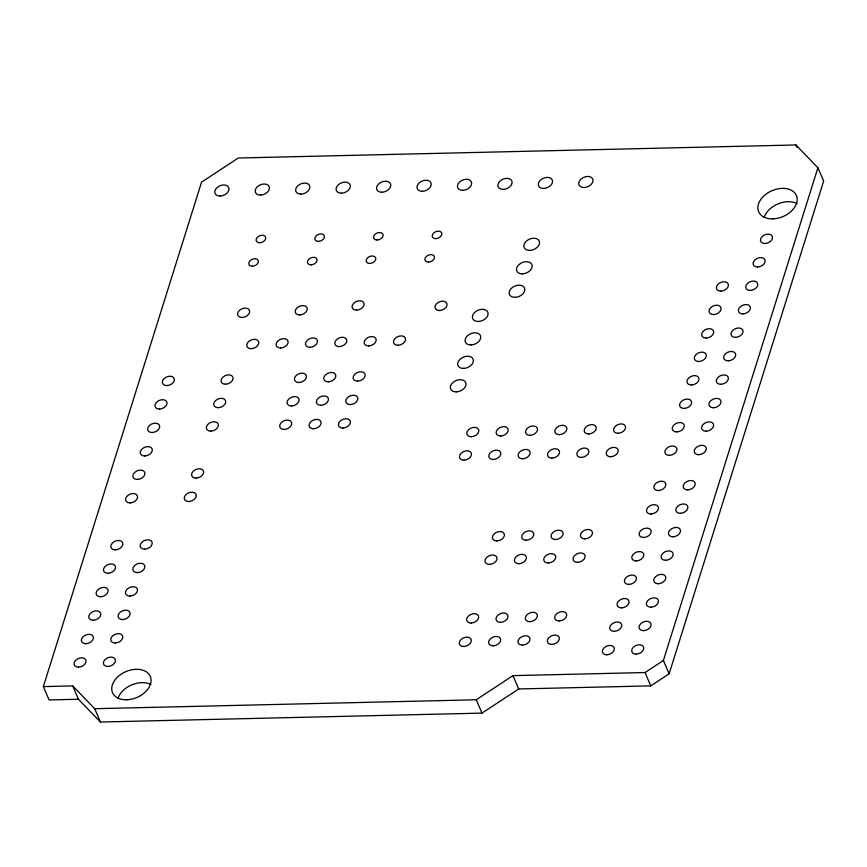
<?xml version="1.0" encoding="UTF-8"?>
<svg xmlns="http://www.w3.org/2000/svg" width="867" height="867" viewBox="0 0 867 867"><rect width="100%" height="100%" fill="white"/><g stroke="black" fill="none" stroke-linecap="round" stroke-linejoin="round"><path stroke-width="1.3" d="M43.35 686.61L201.545 182.157L238.262 158.011L795.917 144.973L817.906 167.743L823.65 181.073L669.129 673.8L650.781 685.873L518.694 688.962L481.987 713.107L100.431 722.027L78.442 699.257L72.698 685.927L43.35 686.61L49.094 699.94L78.442 699.257M72.698 685.927L94.698 708.707L476.254 699.777L512.961 675.631L645.037 672.543L663.385 660.47L817.906 167.743M795.917 144.973L796.957 147.39M663.385 660.47L669.129 673.8M645.037 672.543L650.781 685.873M512.961 675.631L518.694 688.962M476.254 699.777L481.987 713.107M94.698 708.707L100.431 722.027M118.064 698.325A20.537 14.056 -23.3 0 1 150.825 684.453M764.185 217.4A20.537 14.056 -23.3 0 1 796.946 203.528M489.573 564.384A6.318 4.324 -23.3 0 0 496.867 557.221A6.318 4.324 -23.3 0 0 486.701 557.459A6.318 4.324 -23.3 0 0 489.573 564.384M496.932 540.921A6.318 4.324 -23.3 0 0 504.226 533.758A6.318 4.324 -23.3 0 0 494.06 533.996A6.318 4.324 -23.3 0 0 496.932 540.921M518.932 563.702A6.318 4.324 -23.3 0 0 526.215 556.538A6.318 4.324 -23.3 0 0 516.049 556.777A6.318 4.324 -23.3 0 0 518.932 563.702M526.28 540.239A6.318 4.324 -23.3 0 0 533.573 533.075A6.318 4.324 -23.3 0 0 523.408 533.313A6.318 4.324 -23.3 0 0 526.28 540.239M548.28 563.008A6.318 4.324 -23.3 0 0 555.574 555.855A6.318 4.324 -23.3 0 0 545.397 556.094A6.318 4.324 -23.3 0 0 548.28 563.008M555.639 539.545A6.318 4.324 -23.3 0 0 562.921 532.392A6.318 4.324 -23.3 0 0 552.756 532.631A6.318 4.324 -23.3 0 0 555.639 539.545M577.628 562.325A6.318 4.324 -23.3 0 0 584.922 555.162A6.318 4.324 -23.3 0 0 574.756 555.4A6.318 4.324 -23.3 0 0 577.628 562.325M584.987 538.862A6.318 4.324 -23.3 0 0 592.28 531.699A6.318 4.324 -23.3 0 0 582.115 531.937A6.318 4.324 -23.3 0 0 584.987 538.862M210.865 431.148A6.318 4.324 -23.3 0 0 218.159 423.996A6.318 4.324 -23.3 0 0 207.993 424.234A6.318 4.324 -23.3 0 0 210.865 431.148M218.224 407.685A6.318 4.324 -23.3 0 0 225.518 400.532A6.318 4.324 -23.3 0 0 215.352 400.771A6.318 4.324 -23.3 0 0 218.224 407.685M225.583 384.222A6.318 4.324 -23.3 0 0 232.876 377.069A6.318 4.324 -23.3 0 0 222.711 377.308A6.318 4.324 -23.3 0 0 225.583 384.222M398.051 345.261A6.318 4.324 -23.3 0 0 405.344 338.097A6.318 4.324 -23.3 0 0 395.179 338.336A6.318 4.324 -23.3 0 0 398.051 345.261M368.703 345.944A6.318 4.324 -23.3 0 0 375.996 338.791A6.318 4.324 -23.3 0 0 365.82 339.03A6.318 4.324 -23.3 0 0 368.703 345.944M339.344 346.627A6.318 4.324 -23.3 0 0 346.637 339.474A6.318 4.324 -23.3 0 0 336.472 339.712A6.318 4.324 -23.3 0 0 339.344 346.627M309.996 347.32A6.318 4.324 -23.3 0 0 317.289 340.157A6.318 4.324 -23.3 0 0 307.124 340.395A6.318 4.324 -23.3 0 0 309.996 347.32M280.648 348.003A6.318 4.324 -23.3 0 0 287.942 340.85A6.318 4.324 -23.3 0 0 277.776 341.078A6.318 4.324 -23.3 0 0 280.648 348.003M251.3 348.686A6.318 4.324 -23.3 0 0 258.594 341.533A6.318 4.324 -23.3 0 0 248.417 341.771A6.318 4.324 -23.3 0 0 251.3 348.686M291.605 405.973A6.318 4.324 -23.3 0 0 298.898 398.82A6.318 4.324 -23.3 0 0 288.722 399.058A6.318 4.324 -23.3 0 0 291.605 405.973M320.953 405.29A6.318 4.324 -23.3 0 0 328.246 398.126A6.318 4.324 -23.3 0 0 318.081 398.365A6.318 4.324 -23.3 0 0 320.953 405.29M350.301 404.596A6.318 4.324 -23.3 0 0 357.594 397.444A6.318 4.324 -23.3 0 0 347.429 397.682A6.318 4.324 -23.3 0 0 350.301 404.596M242.153 317.463A6.318 4.324 -23.3 0 0 249.447 310.299A6.318 4.324 -23.3 0 0 239.281 310.538A6.318 4.324 -23.3 0 0 242.153 317.463M757.66 266.982A6.318 4.324 -23.3 0 0 764.943 259.818A6.318 4.324 -23.3 0 0 754.778 260.057A6.318 4.324 -23.3 0 0 757.66 266.982M765.019 243.519A6.318 4.324 -23.3 0 0 772.302 236.355A6.318 4.324 -23.3 0 0 762.136 236.593A6.318 4.324 -23.3 0 0 765.019 243.519M588.747 433.966A6.318 4.324 -23.3 0 0 596.041 426.802A6.318 4.324 -23.3 0 0 585.875 427.041A6.318 4.324 -23.3 0 0 588.747 433.966M728.226 360.835A6.318 4.324 -23.3 0 0 735.519 353.671A6.318 4.324 -23.3 0 0 725.343 353.909A6.318 4.324 -23.3 0 0 728.226 360.835M720.867 384.298A6.318 4.324 -23.3 0 0 728.161 377.134A6.318 4.324 -23.3 0 0 717.984 377.373A6.318 4.324 -23.3 0 0 720.867 384.298M735.584 337.371A6.318 4.324 -23.3 0 0 742.867 330.208A6.318 4.324 -23.3 0 0 732.702 330.446A6.318 4.324 -23.3 0 0 735.584 337.371M606.9 654.802A6.318 4.324 -23.3 0 0 614.183 647.649A6.318 4.324 -23.3 0 0 604.017 647.887A6.318 4.324 -23.3 0 0 606.9 654.802M614.259 631.339A6.318 4.324 -23.3 0 0 621.541 624.186A6.318 4.324 -23.3 0 0 611.376 624.424A6.318 4.324 -23.3 0 0 614.259 631.339M621.617 607.875A6.318 4.324 -23.3 0 0 628.9 600.723A6.318 4.324 -23.3 0 0 618.735 600.961A6.318 4.324 -23.3 0 0 621.617 607.875M628.976 584.412A6.318 4.324 -23.3 0 0 636.259 577.259A6.318 4.324 -23.3 0 0 626.093 577.498A6.318 4.324 -23.3 0 0 628.976 584.412M636.324 560.949A6.318 4.324 -23.3 0 0 643.617 553.796A6.318 4.324 -23.3 0 0 633.452 554.035A6.318 4.324 -23.3 0 0 636.324 560.949M643.682 537.486A6.318 4.324 -23.3 0 0 650.976 530.333A6.318 4.324 -23.3 0 0 640.811 530.571A6.318 4.324 -23.3 0 0 643.682 537.486M651.041 514.023A6.318 4.324 -23.3 0 0 658.335 506.87A6.318 4.324 -23.3 0 0 648.169 507.108A6.318 4.324 -23.3 0 0 651.041 514.023M658.4 490.559A6.318 4.324 -23.3 0 0 665.693 483.407A6.318 4.324 -23.3 0 0 655.528 483.645A6.318 4.324 -23.3 0 0 658.4 490.559M669.443 455.37A6.318 4.324 -23.3 0 0 676.737 448.206A6.318 4.324 -23.3 0 0 666.56 448.445A6.318 4.324 -23.3 0 0 669.443 455.37M676.802 431.907A6.318 4.324 -23.3 0 0 684.085 424.743A6.318 4.324 -23.3 0 0 673.919 424.982A6.318 4.324 -23.3 0 0 676.802 431.907M684.161 408.444A6.318 4.324 -23.3 0 0 691.443 401.28A6.318 4.324 -23.3 0 0 681.278 401.519A6.318 4.324 -23.3 0 0 684.161 408.444M691.519 384.981A6.318 4.324 -23.3 0 0 698.802 377.817A6.318 4.324 -23.3 0 0 688.636 378.055A6.318 4.324 -23.3 0 0 691.519 384.981M698.878 361.517A6.318 4.324 -23.3 0 0 706.161 354.354A6.318 4.324 -23.3 0 0 695.995 354.592A6.318 4.324 -23.3 0 0 698.878 361.517M706.226 338.054A6.318 4.324 -23.3 0 0 713.519 330.891A6.318 4.324 -23.3 0 0 703.354 331.129A6.318 4.324 -23.3 0 0 706.226 338.054M713.584 314.591A6.318 4.324 -23.3 0 0 720.878 307.427A6.318 4.324 -23.3 0 0 710.712 307.666A6.318 4.324 -23.3 0 0 713.584 314.591M720.943 291.128A6.318 4.324 -23.3 0 0 728.237 283.964A6.318 4.324 -23.3 0 0 718.071 284.203A6.318 4.324 -23.3 0 0 720.943 291.128M144.811 455.988A6.318 4.324 -23.3 0 0 152.104 448.835A6.318 4.324 -23.3 0 0 141.939 449.063A6.318 4.324 -23.3 0 0 144.811 455.988M559.237 620.978A6.318 4.324 -23.3 0 0 566.519 613.825A6.318 4.324 -23.3 0 0 556.354 614.064A6.318 4.324 -23.3 0 0 559.237 620.978M159.528 409.061A6.318 4.324 -23.3 0 0 166.822 401.909A6.318 4.324 -23.3 0 0 156.645 402.147A6.318 4.324 -23.3 0 0 159.528 409.061M470.987 344.947A8.215 5.625 -23.3 0 0 480.459 335.648A8.215 5.625 -23.3 0 0 467.248 335.952A8.215 5.625 -23.3 0 0 470.987 344.947M152.169 432.525A6.318 4.324 -23.3 0 0 159.463 425.372A6.318 4.324 -23.3 0 0 149.287 425.61A6.318 4.324 -23.3 0 0 152.169 432.525M115.376 549.841A6.318 4.324 -23.3 0 0 122.67 542.677A6.318 4.324 -23.3 0 0 112.504 542.915A6.318 4.324 -23.3 0 0 115.376 549.841M108.017 573.304A6.318 4.324 -23.3 0 0 115.311 566.14A6.318 4.324 -23.3 0 0 105.145 566.379A6.318 4.324 -23.3 0 0 108.017 573.304M93.3 620.23A6.318 4.324 -23.3 0 0 100.594 613.067A6.318 4.324 -23.3 0 0 90.428 613.305A6.318 4.324 -23.3 0 0 93.3 620.23M100.659 596.767A6.318 4.324 -23.3 0 0 107.952 589.603A6.318 4.324 -23.3 0 0 97.787 589.842A6.318 4.324 -23.3 0 0 100.659 596.767M85.941 643.693A6.318 4.324 -23.3 0 0 93.235 636.53A6.318 4.324 -23.3 0 0 83.069 636.768A6.318 4.324 -23.3 0 0 85.941 643.693M78.583 667.157A6.318 4.324 -23.3 0 0 85.876 659.993A6.318 4.324 -23.3 0 0 75.711 660.231A6.318 4.324 -23.3 0 0 78.583 667.157M144.724 549.158A6.318 4.324 -23.3 0 0 152.018 541.994A6.318 4.324 -23.3 0 0 141.852 542.233A6.318 4.324 -23.3 0 0 144.724 549.158M137.365 572.621A6.318 4.324 -23.3 0 0 144.659 565.457A6.318 4.324 -23.3 0 0 134.493 565.696A6.318 4.324 -23.3 0 0 137.365 572.621M130.007 596.084A6.318 4.324 -23.3 0 0 137.3 588.921A6.318 4.324 -23.3 0 0 127.135 589.159A6.318 4.324 -23.3 0 0 130.007 596.084M122.659 619.547A6.318 4.324 -23.3 0 0 129.942 612.384A6.318 4.324 -23.3 0 0 119.776 612.622A6.318 4.324 -23.3 0 0 122.659 619.547M107.941 666.474A6.318 4.324 -23.3 0 0 115.224 659.31A6.318 4.324 -23.3 0 0 105.059 659.549A6.318 4.324 -23.3 0 0 107.941 666.474M115.3 643.011A6.318 4.324 -23.3 0 0 122.583 635.847A6.318 4.324 -23.3 0 0 112.417 636.085A6.318 4.324 -23.3 0 0 115.3 643.011M750.302 290.445A6.318 4.324 -23.3 0 0 757.585 283.281A6.318 4.324 -23.3 0 0 747.419 283.52A6.318 4.324 -23.3 0 0 750.302 290.445M650.965 607.193A6.318 4.324 -23.3 0 0 658.259 600.029A6.318 4.324 -23.3 0 0 648.082 600.267A6.318 4.324 -23.3 0 0 650.965 607.193M658.324 583.729A6.318 4.324 -23.3 0 0 665.618 576.566A6.318 4.324 -23.3 0 0 655.441 576.804A6.318 4.324 -23.3 0 0 658.324 583.729M665.683 560.266A6.318 4.324 -23.3 0 0 672.965 553.103A6.318 4.324 -23.3 0 0 662.8 553.341A6.318 4.324 -23.3 0 0 665.683 560.266M673.041 536.803A6.318 4.324 -23.3 0 0 680.324 529.639A6.318 4.324 -23.3 0 0 670.158 529.878A6.318 4.324 -23.3 0 0 673.041 536.803M680.4 513.34A6.318 4.324 -23.3 0 0 687.683 506.187A6.318 4.324 -23.3 0 0 677.517 506.415A6.318 4.324 -23.3 0 0 680.4 513.34M698.791 454.687A6.318 4.324 -23.3 0 0 706.085 447.524A6.318 4.324 -23.3 0 0 695.919 447.762A6.318 4.324 -23.3 0 0 698.791 454.687M687.759 489.877A6.318 4.324 -23.3 0 0 695.041 482.724A6.318 4.324 -23.3 0 0 684.876 482.952A6.318 4.324 -23.3 0 0 687.759 489.877M713.508 407.761A6.318 4.324 -23.3 0 0 720.802 400.597A6.318 4.324 -23.3 0 0 710.626 400.836A6.318 4.324 -23.3 0 0 713.508 407.761M706.15 431.224A6.318 4.324 -23.3 0 0 713.443 424.061A6.318 4.324 -23.3 0 0 703.278 424.299A6.318 4.324 -23.3 0 0 706.15 431.224M341.468 193.189A7.467 5.115 -23.3 0 0 350.084 184.736A7.467 5.115 -23.3 0 0 338.076 185.018A7.467 5.115 -23.3 0 0 341.468 193.189M301.022 194.132A7.467 5.115 -23.3 0 0 309.638 185.679A7.467 5.115 -23.3 0 0 297.63 185.961A7.467 5.115 -23.3 0 0 301.022 194.132M422.359 191.304A7.467 5.115 -23.3 0 0 430.975 182.85A7.467 5.115 -23.3 0 0 418.967 183.121A7.467 5.115 -23.3 0 0 422.359 191.304M381.913 192.246A7.467 5.115 -23.3 0 0 390.529 183.793A7.467 5.115 -23.3 0 0 378.521 184.075A7.467 5.115 -23.3 0 0 381.913 192.246M462.805 190.35A7.467 5.115 -23.3 0 0 471.41 181.897A7.467 5.115 -23.3 0 0 459.402 182.178A7.467 5.115 -23.3 0 0 462.805 190.35M503.25 189.407A7.467 5.115 -23.3 0 0 511.855 180.954A7.467 5.115 -23.3 0 0 499.847 181.236A7.467 5.115 -23.3 0 0 503.25 189.407M260.588 195.086A7.467 5.115 -23.3 0 0 269.193 186.633A7.467 5.115 -23.3 0 0 257.185 186.904A7.467 5.115 -23.3 0 0 260.588 195.086M220.142 196.029A7.467 5.115 -23.3 0 0 228.747 187.575A7.467 5.115 -23.3 0 0 216.739 187.857A7.467 5.115 -23.3 0 0 220.142 196.029M584.13 187.521A7.467 5.115 -23.3 0 0 592.746 179.068A7.467 5.115 -23.3 0 0 580.738 179.339A7.467 5.115 -23.3 0 0 584.13 187.521M543.685 188.464A7.467 5.115 -23.3 0 0 552.301 180.011A7.467 5.115 -23.3 0 0 540.293 180.293A7.467 5.115 -23.3 0 0 543.685 188.464M463.628 368.41A8.215 5.625 -23.3 0 0 473.1 359.111A8.215 5.625 -23.3 0 0 459.889 359.415A8.215 5.625 -23.3 0 0 463.628 368.41M456.27 391.873A8.215 5.625 -23.3 0 0 465.742 382.575A8.215 5.625 -23.3 0 0 452.531 382.878A8.215 5.625 -23.3 0 0 456.27 391.873M522.411 273.874A8.215 5.625 -23.3 0 0 531.883 264.576A8.215 5.625 -23.3 0 0 518.672 264.879A8.215 5.625 -23.3 0 0 522.411 273.874M529.77 250.411A8.215 5.625 -23.3 0 0 539.241 241.113A8.215 5.625 -23.3 0 0 526.031 241.416A8.215 5.625 -23.3 0 0 529.77 250.411M515.052 297.338A8.215 5.625 -23.3 0 0 524.524 288.039A8.215 5.625 -23.3 0 0 511.313 288.343A8.215 5.625 -23.3 0 0 515.052 297.338M478.346 321.484A8.215 5.625 -23.3 0 0 487.818 312.185A8.215 5.625 -23.3 0 0 474.607 312.488A8.215 5.625 -23.3 0 0 478.346 321.484M137.452 479.451A6.318 4.324 -23.3 0 0 144.746 472.298A6.318 4.324 -23.3 0 0 134.58 472.526A6.318 4.324 -23.3 0 0 137.452 479.451M166.887 385.598A6.318 4.324 -23.3 0 0 174.18 378.445A6.318 4.324 -23.3 0 0 164.004 378.684A6.318 4.324 -23.3 0 0 166.887 385.598M742.943 313.908A6.318 4.324 -23.3 0 0 750.226 306.745A6.318 4.324 -23.3 0 0 740.06 306.983A6.318 4.324 -23.3 0 0 742.943 313.908M643.607 630.656A6.318 4.324 -23.3 0 0 650.9 623.492A6.318 4.324 -23.3 0 0 640.724 623.731A6.318 4.324 -23.3 0 0 643.607 630.656M636.248 654.119A6.318 4.324 -23.3 0 0 643.542 646.955A6.318 4.324 -23.3 0 0 633.376 647.194A6.318 4.324 -23.3 0 0 636.248 654.119M130.093 502.914A6.318 4.324 -23.3 0 0 137.387 495.761A6.318 4.324 -23.3 0 0 127.221 495.989A6.318 4.324 -23.3 0 0 130.093 502.914M357.659 381.144A6.318 4.324 -23.3 0 0 364.953 373.98A6.318 4.324 -23.3 0 0 354.787 374.219A6.318 4.324 -23.3 0 0 357.659 381.144M284.246 429.436A6.318 4.324 -23.3 0 0 291.54 422.283A6.318 4.324 -23.3 0 0 281.374 422.522A6.318 4.324 -23.3 0 0 284.246 429.436M342.942 428.06A6.318 4.324 -23.3 0 0 350.235 420.907A6.318 4.324 -23.3 0 0 340.07 421.145A6.318 4.324 -23.3 0 0 342.942 428.06M313.594 428.753A6.318 4.324 -23.3 0 0 320.888 421.59A6.318 4.324 -23.3 0 0 310.722 421.828A6.318 4.324 -23.3 0 0 313.594 428.753M356.63 310.126A6.318 4.324 -23.3 0 0 363.912 302.962A6.318 4.324 -23.3 0 0 353.747 303.201A6.318 4.324 -23.3 0 0 356.63 310.126M299.754 314.949A6.318 4.324 -23.3 0 0 307.048 307.796A6.318 4.324 -23.3 0 0 296.882 308.023A6.318 4.324 -23.3 0 0 299.754 314.949M439.536 310.516A6.318 4.324 -23.3 0 0 446.83 303.363A6.318 4.324 -23.3 0 0 436.665 303.591A6.318 4.324 -23.3 0 0 439.536 310.516M610.736 456.736A6.318 4.324 -23.3 0 0 618.03 449.583A6.318 4.324 -23.3 0 0 607.865 449.821A6.318 4.324 -23.3 0 0 610.736 456.736M463.986 460.171A6.318 4.324 -23.3 0 0 471.28 453.018A6.318 4.324 -23.3 0 0 461.114 453.257A6.318 4.324 -23.3 0 0 463.986 460.171M618.095 433.272A6.318 4.324 -23.3 0 0 625.389 426.12A6.318 4.324 -23.3 0 0 615.223 426.358A6.318 4.324 -23.3 0 0 618.095 433.272M471.345 436.708A6.318 4.324 -23.3 0 0 478.638 429.555A6.318 4.324 -23.3 0 0 468.473 429.794A6.318 4.324 -23.3 0 0 471.345 436.708M196.148 478.075A6.318 4.324 -23.3 0 0 203.442 470.922A6.318 4.324 -23.3 0 0 193.276 471.16A6.318 4.324 -23.3 0 0 196.148 478.075M188.8 501.538A6.318 4.324 -23.3 0 0 196.083 494.385A6.318 4.324 -23.3 0 0 185.917 494.623A6.318 4.324 -23.3 0 0 188.8 501.538M559.399 434.649A6.318 4.324 -23.3 0 0 566.693 427.496A6.318 4.324 -23.3 0 0 556.516 427.734A6.318 4.324 -23.3 0 0 559.399 434.649M581.389 457.429A6.318 4.324 -23.3 0 0 588.682 450.266A6.318 4.324 -23.3 0 0 578.517 450.504A6.318 4.324 -23.3 0 0 581.389 457.429M530.051 435.332A6.318 4.324 -23.3 0 0 537.334 428.179A6.318 4.324 -23.3 0 0 527.169 428.417A6.318 4.324 -23.3 0 0 530.051 435.332M552.041 458.112A6.318 4.324 -23.3 0 0 559.334 450.959A6.318 4.324 -23.3 0 0 549.158 451.198A6.318 4.324 -23.3 0 0 552.041 458.112M500.692 436.025A6.318 4.324 -23.3 0 0 507.986 428.862A6.318 4.324 -23.3 0 0 497.821 429.1A6.318 4.324 -23.3 0 0 500.692 436.025M522.693 458.795A6.318 4.324 -23.3 0 0 529.975 451.642A6.318 4.324 -23.3 0 0 519.81 451.88A6.318 4.324 -23.3 0 0 522.693 458.795M298.963 382.51A6.318 4.324 -23.3 0 0 306.257 375.357A6.318 4.324 -23.3 0 0 296.08 375.595A6.318 4.324 -23.3 0 0 298.963 382.51M493.334 459.488A6.318 4.324 -23.3 0 0 500.627 452.325A6.318 4.324 -23.3 0 0 490.462 452.563A6.318 4.324 -23.3 0 0 493.334 459.488M328.311 381.827A6.318 4.324 -23.3 0 0 335.605 374.663A6.318 4.324 -23.3 0 0 325.439 374.902A6.318 4.324 -23.3 0 0 328.311 381.827M311.101 264.836A5.05 3.457 -23.3 0 0 316.932 259.114A5.05 3.457 -23.3 0 0 308.804 259.309A5.05 3.457 -23.3 0 0 311.101 264.836M318.46 241.373A5.05 3.457 -23.3 0 0 324.28 235.651A5.05 3.457 -23.3 0 0 316.162 235.846A5.05 3.457 -23.3 0 0 318.46 241.373M377.156 239.996A5.05 3.457 -23.3 0 0 382.986 234.285A5.05 3.457 -23.3 0 0 374.858 234.469A5.05 3.457 -23.3 0 0 377.156 239.996M369.797 263.46A5.05 3.457 -23.3 0 0 375.628 257.748A5.05 3.457 -23.3 0 0 367.5 257.933A5.05 3.457 -23.3 0 0 369.797 263.46M435.863 238.631A5.05 3.457 -23.3 0 0 441.682 232.909A5.05 3.457 -23.3 0 0 433.565 233.104A5.05 3.457 -23.3 0 0 435.863 238.631M428.504 262.094A5.05 3.457 -23.3 0 0 434.324 256.372A5.05 3.457 -23.3 0 0 426.206 256.567A5.05 3.457 -23.3 0 0 428.504 262.094M259.753 242.749A5.05 3.457 -23.3 0 0 265.584 237.027A5.05 3.457 -23.3 0 0 257.456 237.211A5.05 3.457 -23.3 0 0 259.753 242.749M252.395 266.212A5.05 3.457 -23.3 0 0 258.225 260.49A5.05 3.457 -23.3 0 0 250.097 260.674A5.05 3.457 -23.3 0 0 252.395 266.212M463.823 646.5A6.318 4.324 -23.3 0 0 471.117 639.347A6.318 4.324 -23.3 0 0 460.951 639.586A6.318 4.324 -23.3 0 0 463.823 646.5M471.182 623.037A6.318 4.324 -23.3 0 0 478.476 615.884A6.318 4.324 -23.3 0 0 468.31 616.123A6.318 4.324 -23.3 0 0 471.182 623.037M493.171 645.817A6.318 4.324 -23.3 0 0 500.465 638.654A6.318 4.324 -23.3 0 0 490.299 638.892A6.318 4.324 -23.3 0 0 493.171 645.817M500.53 622.354A6.318 4.324 -23.3 0 0 507.824 615.202A6.318 4.324 -23.3 0 0 497.658 615.429A6.318 4.324 -23.3 0 0 500.53 622.354M522.519 645.135A6.318 4.324 -23.3 0 0 529.813 637.971A6.318 4.324 -23.3 0 0 519.647 638.21A6.318 4.324 -23.3 0 0 522.519 645.135M529.878 621.672A6.318 4.324 -23.3 0 0 537.172 614.508A6.318 4.324 -23.3 0 0 527.006 614.746A6.318 4.324 -23.3 0 0 529.878 621.672M551.878 644.441A6.318 4.324 -23.3 0 0 559.161 637.288A6.318 4.324 -23.3 0 0 548.995 637.527A6.318 4.324 -23.3 0 0 551.878 644.441M126.615 699.799A20.537 14.056 -23.3 0 0 150.316 676.542A20.537 14.056 -23.3 0 0 117.273 677.311A20.537 14.056 -23.3 0 0 126.615 699.799M772.735 218.874A20.537 14.056 -23.3 0 0 796.437 195.617A20.537 14.056 -23.3 0 0 763.394 196.386A20.537 14.056 -23.3 0 0 772.735 218.874"/></g></svg>
